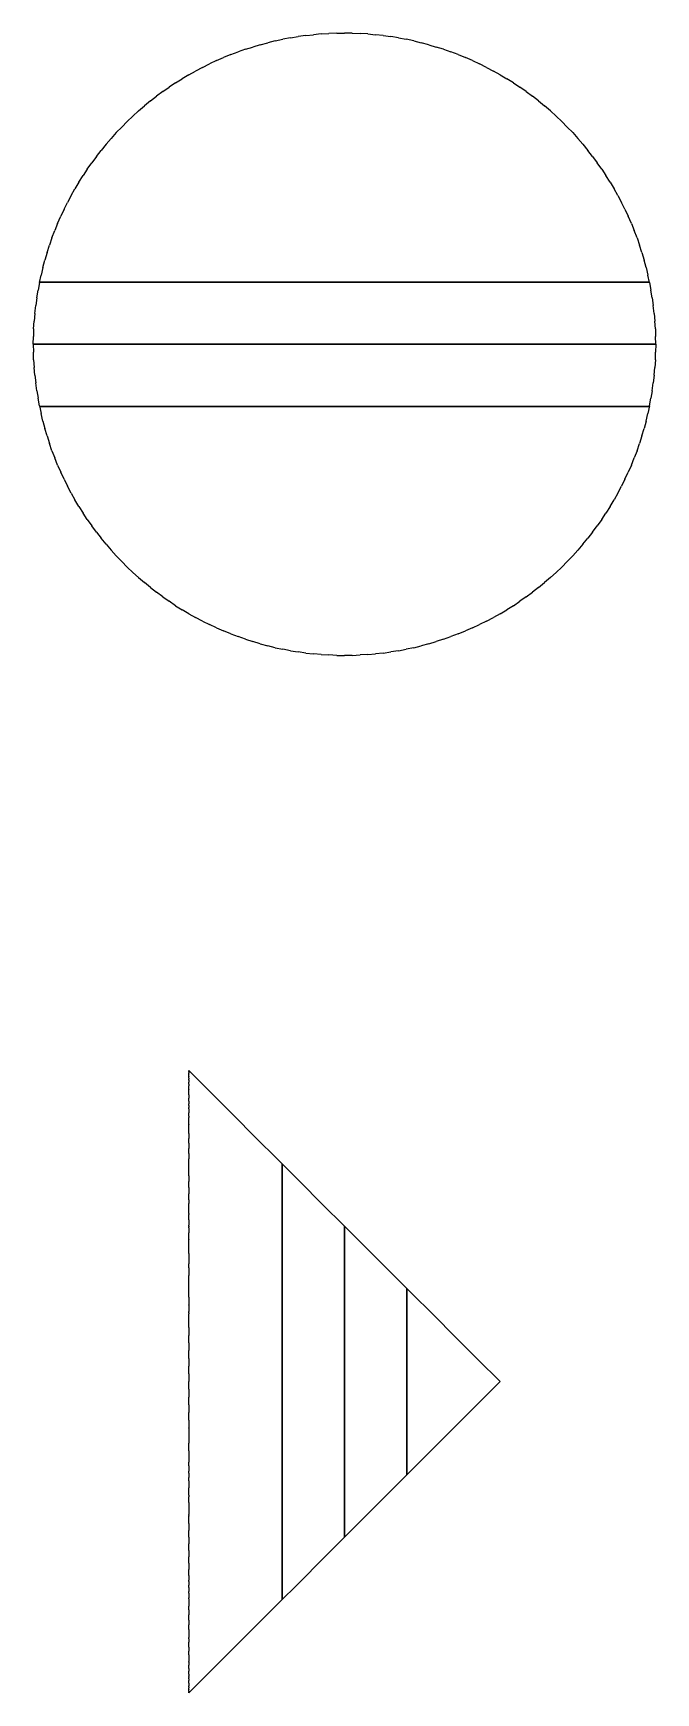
# Model space of a CAD drawing. Header units: metres. Extents: x 25 to 225, y -225 to -25.
# Drawn here: x 25 to 100, y -225 to -25 of the extents above; entities that cross this region are included whole.
import ezdxf

# ---------------------------------------------------------------- set-up
doc = ezdxf.new("R2010")
doc.units = ezdxf.units.M

msp = doc.modelspace()

# ---------------------------------------------------------------- linework, layer by layer
for p, q in [((54.16, -25.94), (53.25, -26.17)), ((54.16, -25.94), (55.07, -25.75)), ((55.99, -25.57), (55.07, -25.75)), ((55.99, -25.57), (56.91, -25.43)), ((57.84, -25.29), (56.91, -25.43)), ((57.84, -25.29), (58.77, -25.2)), ((59.7, -25.1), (58.77, -25.2)), ((59.7, -25.1), (60.63, -25.06)), ((61.57, -25.01), (60.63, -25.06)), ((61.57, -25.01), (62.5, -25.01)), ((63.43, -25.01), (62.5, -25.01)), ((63.43, -25.01), (64.37, -25.06)), ((65.3, -25.1), (64.37, -25.06)), ((65.3, -25.1), (66.23, -25.2)), ((67.16, -25.29), (66.23, -25.2)), ((67.16, -25.29), (68.09, -25.43)), ((69.01, -25.57), (68.09, -25.43)), ((69.01, -25.57), (69.93, -25.75)), ((70.84, -25.94), (69.93, -25.75)), ((70.84, -25.94), (71.75, -26.17)), ((47.08, -28.32), (47.94, -27.96)), ((48.8, -27.59), (47.94, -27.96)), ((48.8, -27.59), (49.68, -27.27)), ((50.56, -26.95), (49.68, -27.27)), ((50.56, -26.95), (51.45, -26.68)), ((52.34, -26.4), (51.45, -26.68)), ((52.34, -26.4), (53.25, -26.17)), ((72.66, -26.4), (71.75, -26.17)), ((72.66, -26.4), (73.55, -26.68)), ((74.44, -26.95), (73.55, -26.68)), ((74.44, -26.95), (75.32, -27.27)), ((76.2, -27.59), (75.32, -27.27)), ((76.2, -27.59), (77.06, -27.96)), ((77.92, -28.32), (77.06, -27.96)), ((43.75, -30.02), (44.57, -29.58)), ((45.39, -29.13), (44.57, -29.58)), ((45.39, -29.13), (46.23, -28.72)), ((47.08, -28.32), (46.23, -28.72)), ((77.92, -28.32), (78.77, -28.72)), ((79.61, -29.13), (78.77, -28.72)), ((79.61, -29.13), (80.43, -29.58)), ((81.25, -30.02), (80.43, -29.58)), ((40.61, -32.05), (41.38, -31.53)), ((42.15, -31), (41.38, -31.53)), ((42.15, -31), (42.95, -30.51)), ((43.75, -30.02), (42.95, -30.51)), ((81.25, -30.02), (82.05, -30.51)), ((82.85, -31), (82.05, -30.51)), ((82.85, -31), (83.62, -31.53)), ((84.39, -32.05), (83.62, -31.53)), ((37.69, -34.38), (38.4, -33.78)), ((39.12, -33.18), (38.4, -33.78)), ((39.12, -33.18), (39.86, -32.62)), ((40.61, -32.05), (39.86, -32.62)), ((84.39, -32.05), (85.14, -32.62)), ((85.88, -33.18), (85.14, -32.62)), ((85.88, -33.18), (86.6, -33.78)), ((87.31, -34.38), (86.6, -33.78)), ((36.32, -35.65), (35.66, -36.32)), ((36.32, -35.65), (37, -35.02)), ((37.69, -34.38), (37, -35.02)), ((87.31, -34.38), (88, -35.02)), ((88.68, -35.65), (88, -35.02)), ((88.68, -35.65), (89.34, -36.32)), ((33.77, -38.4), (34.39, -37.69)), ((35.01, -36.99), (34.39, -37.69)), ((35.01, -36.99), (35.66, -36.32)), ((89.99, -36.99), (89.34, -36.32)), ((89.99, -36.99), (90.61, -37.69)), ((91.23, -38.4), (90.61, -37.69)), ((32.61, -39.86), (32.06, -40.62)), ((32.61, -39.86), (33.19, -39.13)), ((33.77, -38.4), (33.19, -39.13)), ((91.23, -38.4), (91.81, -39.13)), ((92.39, -39.86), (91.81, -39.13)), ((92.39, -39.86), (92.94, -40.62)), ((31.52, -41.38), (31.01, -42.16)), ((31.52, -41.38), (32.06, -40.62)), ((93.48, -41.38), (92.94, -40.62)), ((93.48, -41.38), (93.99, -42.16)), ((29.57, -44.57), (30.03, -43.76)), ((30.5, -42.95), (30.03, -43.76)), ((30.5, -42.95), (31.01, -42.16)), ((94.5, -42.95), (93.99, -42.16)), ((94.5, -42.95), (94.97, -43.76)), ((95.43, -44.57), (94.97, -43.76)), ((28.71, -46.23), (29.14, -45.4)), ((29.57, -44.57), (29.14, -45.4)), ((95.43, -44.57), (95.86, -45.4)), ((96.29, -46.23), (95.86, -45.4)), ((27.94, -47.93), (27.6, -48.8)), ((27.94, -47.93), (28.33, -47.08)), ((28.71, -46.23), (28.33, -47.08)), ((96.29, -46.23), (96.67, -47.08)), ((97.06, -47.93), (96.67, -47.08)), ((97.06, -47.93), (97.4, -48.8)), ((27.26, -49.67), (26.96, -50.56)), ((27.26, -49.67), (27.6, -48.8)), ((97.74, -49.67), (97.4, -48.8)), ((97.74, -49.67), (98.04, -50.56)), ((26.67, -51.45), (26.41, -52.35)), ((26.67, -51.45), (26.96, -50.56)), ((98.33, -51.45), (98.04, -50.56)), ((98.33, -51.45), (98.59, -52.35)), ((26.16, -53.25), (25.95, -54.16)), ((26.16, -53.25), (26.41, -52.35)), ((98.84, -53.25), (98.59, -52.35)), ((98.84, -53.25), (99.05, -54.16)), ((25.42, -56.91), (25.58, -55.99)), ((25.74, -55.07), (25.58, -55.99)), ((25.74, -55.07), (25.95, -54.16)), ((25.78, -55), (25.76, -55)), ((25.76, -55), (26.5, -55)), ((25.8, -55), (25.78, -55)), ((25.81, -55), (25.8, -55)), ((25.8, -55), (25.8, -55)), ((25.85, -55), (25.81, -55)), ((25.81, -55), (25.81, -55)), ((25.96, -55), (25.85, -55)), ((26.01, -55), (25.96, -55)), ((26.22, -55), (26.01, -55)), ((26.28, -55), (26.22, -55)), ((26.5, -55), (26.28, -55)), ((26.58, -55), (26.5, -55)), ((26.5, -55), (28.51, -55)), ((26.77, -55), (26.58, -55)), ((26.88, -55), (26.77, -55)), ((28.09, -55), (26.88, -55)), ((29.68, -55), (28.09, -55)), ((28.51, -55), (28.89, -55)), ((28.89, -55), (31.26, -55)), ((29.94, -55), (29.68, -55)), ((37.65, -55), (29.94, -55)), ((31.26, -55), (31.86, -55)), ((31.86, -55), (33.05, -55)), ((33.05, -55), (33.73, -55)), ((33.73, -55), (34.02, -55)), ((34.02, -55), (35.68, -55)), ((35.68, -55), (36.82, -55)), ((36.82, -55), (38, -55)), ((39.55, -55), (37.65, -55)), ((38, -55), (39.62, -55)), ((44.86, -55), (39.55, -55)), ((39.62, -55), (41.9, -55)), ((41.9, -55), (42.43, -55)), ((42.43, -55), (43.68, -55)), ((43.68, -55), (45.02, -55)), ((45.23, -55), (44.86, -55)), ((45.02, -55), (45.18, -55)), ((45.18, -55), (45.34, -55)), ((48.58, -55), (45.23, -55)), ((45.34, -55), (46.31, -55)), ((46.31, -55), (46.93, -55)), ((46.93, -55), (47.54, -55)), ((47.54, -55), (48.31, -55)), ((48.31, -55), (48.6, -55)), ((67.49, -55), (48.58, -55)), ((48.6, -55), (48.77, -55)), ((48.77, -55), (49.75, -55)), ((49.75, -55), (50.23, -55)), ((50.23, -55), (51.18, -55)), ((51.18, -55), (51.28, -55)), ((51.28, -55), (51.42, -55)), ((51.42, -55), (52.6, -55)), ((52.6, -55), (53.21, -55)), ((53.21, -55), (53.64, -55)), ((53.64, -55), (53.85, -55)), ((53.85, -55), (54.42, -55)), ((54.42, -55), (54.86, -55)), ((54.86, -55), (55.15, -55)), ((55.15, -55), (55.2, -55)), ((55.2, -55), (55.8, -55)), ((55.8, -55), (55.88, -55)), ((55.88, -55), (56.33, -55)), ((56.33, -55), (56.59, -55)), ((56.59, -55), (56.94, -55)), ((56.94, -55), (57.11, -55)), ((57.11, -55), (57.3, -55)), ((57.3, -55), (57.56, -55)), ((57.56, -55), (58.01, -55)), ((58.01, -55), (58.17, -55)), ((58.17, -55), (58.3, -55)), ((58.3, -55), (58.79, -55)), ((58.79, -55), (58.86, -55)), ((58.86, -55), (59.12, -55)), ((59.12, -55), (59.4, -55)), ((59.4, -55), (59.42, -55)), ((59.42, -55), (59.64, -55)), ((59.64, -55), (59.98, -55)), ((59.98, -55), (59.99, -55)), ((59.99, -55), (60.26, -55)), ((60.26, -55), (60.28, -55)), ((60.28, -55), (60.79, -55)), ((60.79, -55), (61.25, -55)), ((61.25, -55), (61.29, -55)), ((61.29, -55), (61.51, -55)), ((61.51, -55), (61.56, -55)), ((61.56, -55), (61.61, -55)), ((61.61, -55), (61.83, -55)), ((61.83, -55), (61.88, -55)), ((61.88, -55), (62.31, -55)), ((62.31, -55), (62.74, -55)), ((62.74, -55), (62.79, -55)), ((62.79, -55), (63.01, -55)), ((63.01, -55), (63.06, -55)), ((63.06, -55), (63.11, -55)), ((63.11, -55), (63.33, -55)), ((63.33, -55), (63.38, -55)), ((63.38, -55), (63.82, -55)), ((63.82, -55), (64.3, -55)), ((64.3, -55), (64.33, -55)), ((64.33, -55), (64.58, -55)), ((64.58, -55), (64.61, -55)), ((64.61, -55), (64.63, -55)), ((64.63, -55), (64.89, -55)), ((64.89, -55), (64.9, -55)), ((64.9, -55), (65.38, -55)), ((65.38, -55), (65.44, -55)), ((65.44, -55), (65.44, -55)), ((65.44, -55), (65.72, -55)), ((65.72, -55), (65.74, -55)), ((65.74, -55), (66.26, -55)), ((66.26, -55), (66.34, -55)), ((66.34, -55), (66.44, -55)), ((66.44, -55), (66.94, -55)), ((66.94, -55), (67.12, -55)), ((67.12, -55), (67.34, -55)), ((67.34, -55), (67.54, -55)), ((77.36, -55), (67.49, -55)), ((67.54, -55), (67.8, -55)), ((67.8, -55), (68.13, -55)), ((68.13, -55), (68.48, -55)), ((68.48, -55), (68.96, -55)), ((68.96, -55), (69.16, -55)), ((69.16, -55), (69.78, -55)), ((69.78, -55), (69.81, -55)), ((69.81, -55), (70.14, -55)), ((70.14, -55), (70.61, -55)), ((70.61, -55), (70.74, -55)), ((70.74, -55), (71.44, -55)), ((71.44, -55), (71.86, -55)), ((71.86, -55), (72.27, -55)), ((72.27, -55), (72.53, -55)), ((72.53, -55), (73.5, -55)), ((73.5, -55), (73.59, -55)), ((73.59, -55), (74.92, -55)), ((74.92, -55), (76.01, -55)), ((76.01, -55), (76.27, -55)), ((76.27, -55), (76.39, -55)), ((76.39, -55), (76.71, -55)), ((76.71, -55), (78.23, -55)), ((79.17, -55), (77.36, -55)), ((78.23, -55), (79.67, -55)), ((81.08, -55), (79.17, -55)), ((79.67, -55), (80.29, -55)), ((80.29, -55), (81.24, -55)), ((83.27, -55), (81.08, -55)), ((81.24, -55), (82.55, -55)), ((82.55, -55), (83.19, -55)), ((83.19, -55), (85.39, -55)), ((85.49, -55), (83.27, -55)), ((85.39, -55), (86.81, -55)), ((96.67, -55), (85.49, -55)), ((86.81, -55), (87.6, -55)), ((87.6, -55), (88.2, -55)), ((88.2, -55), (89.64, -55)), ((89.64, -55), (90.96, -55)), ((90.96, -55), (92.24, -55)), ((92.24, -55), (93.72, -55)), ((93.72, -55), (95.9, -55)), ((95.9, -55), (96.49, -55)), ((96.49, -55), (97.63, -55)), ((97.33, -55), (96.67, -55)), ((98.67, -55), (97.33, -55)), ((97.63, -55), (99.24, -55)), ((98.73, -55), (98.67, -55)), ((98.95, -55), (98.73, -55)), ((99.24, -55), (98.95, -55)), ((99.26, -55.07), (99.05, -54.16)), ((99.24, -55), (99.24, -55)), ((99.26, -55.07), (99.42, -55.99)), ((99.58, -56.91), (99.42, -55.99)), ((25.19, -58.77), (25.3, -57.84)), ((25.42, -56.91), (25.3, -57.84)), ((99.58, -56.91), (99.7, -57.84)), ((99.81, -58.77), (99.7, -57.84)), ((25.05, -60.63), (25.12, -59.7)), ((25.19, -58.77), (25.12, -59.7)), ((99.81, -58.77), (99.88, -59.7)), ((99.95, -60.63), (99.88, -59.7)), ((25, -62.5), (25.02, -61.57)), ((25.05, -60.63), (25.02, -61.57)), ((99.95, -60.63), (99.98, -61.57)), ((100, -62.5), (99.98, -61.57)), ((25, -62.5), (25.02, -63.43)), ((27.7, -62.5), (25, -62.5)), ((25, -62.5), (25.19, -62.5)), ((25.05, -64.37), (25.02, -63.43)), ((25.19, -62.5), (25.28, -62.5)), ((25.28, -62.5), (25.37, -62.5)), ((25.37, -62.5), (25.98, -62.5)), ((25.98, -62.5), (26.3, -62.5)), ((26.3, -62.5), (27.83, -62.5)), ((30.4, -62.5), (27.7, -62.5)), ((27.83, -62.5), (31.67, -62.5)), ((33.07, -62.5), (30.4, -62.5)), ((31.67, -62.5), (35.47, -62.5)), ((33.32, -62.5), (33.07, -62.5)), ((35.75, -62.5), (33.32, -62.5)), ((35.47, -62.5), (38.88, -62.5)), ((38.42, -62.5), (35.75, -62.5)), ((38.72, -62.5), (38.42, -62.5)), ((41.1, -62.5), (38.72, -62.5)), ((38.88, -62.5), (41.15, -62.5)), ((43.77, -62.5), (41.1, -62.5)), ((41.15, -62.5), (61.57, -62.5)), ((44.16, -62.5), (43.77, -62.5)), ((46.45, -62.5), (44.16, -62.5)), ((49.12, -62.5), (46.45, -62.5)), ((49.66, -62.5), (49.12, -62.5)), ((51.8, -62.5), (49.66, -62.5)), ((54.47, -62.5), (51.8, -62.5)), ((55.37, -62.5), (54.47, -62.5)), ((57.15, -62.5), (55.37, -62.5)), ((59.82, -62.5), (57.15, -62.5)), ((62.5, -62.5), (59.82, -62.5)), ((61.57, -62.5), (63.41, -62.5)), ((65.18, -62.5), (62.5, -62.5)), ((63.41, -62.5), (64.37, -62.5)), ((64.37, -62.5), (64.55, -62.5)), ((64.55, -62.5), (68.1, -62.5)), ((67.86, -62.5), (65.18, -62.5)), ((70.54, -62.5), (67.86, -62.5)), ((68.1, -62.5), (68.64, -62.5)), ((68.64, -62.5), (73.22, -62.5)), ((73.21, -62.5), (70.54, -62.5)), ((75.89, -62.5), (73.21, -62.5)), ((73.22, -62.5), (77.57, -62.5)), ((78.57, -62.5), (75.89, -62.5)), ((77.57, -62.5), (85.06, -62.5)), ((81.25, -62.5), (78.57, -62.5)), ((83.93, -62.5), (81.25, -62.5)), ((86.61, -62.5), (83.93, -62.5)), ((85.06, -62.5), (95.19, -62.5)), ((89.29, -62.5), (86.61, -62.5)), ((91.96, -62.5), (89.29, -62.5)), ((94.64, -62.5), (91.96, -62.5)), ((97.32, -62.5), (94.64, -62.5)), ((95.19, -62.5), (98.46, -62.5)), ((100, -62.5), (97.32, -62.5)), ((98.46, -62.5), (98.68, -62.5)), ((98.68, -62.5), (99.58, -62.5)), ((99.58, -62.5), (99.72, -62.5)), ((99.72, -62.5), (99.81, -62.5)), ((99.81, -62.5), (99.86, -62.5)), ((99.86, -62.5), (99.95, -62.5)), ((99.95, -62.5), (99.98, -62.5)), ((99.95, -64.37), (99.98, -63.43)), ((100, -62.5), (99.98, -63.43)), ((99.98, -62.5), (100, -62.5)), ((25.05, -64.37), (25.12, -65.3)), ((25.19, -66.23), (25.12, -65.3)), ((99.81, -66.23), (99.88, -65.3)), ((99.95, -64.37), (99.88, -65.3)), ((25.19, -66.23), (25.3, -67.16)), ((25.42, -68.09), (25.3, -67.16)), ((99.58, -68.09), (99.7, -67.16)), ((99.81, -66.23), (99.7, -67.16)), ((25.42, -68.09), (25.58, -69.01)), ((25.74, -69.93), (25.58, -69.01)), ((25.74, -69.93), (25.95, -70.84)), ((99.26, -69.93), (99.05, -70.84)), ((99.26, -69.93), (99.42, -69.01)), ((99.58, -68.09), (99.42, -69.01)), ((25.77, -70), (25.76, -70)), ((25.76, -70), (25.76, -70)), ((25.76, -70), (26.5, -70)), ((31.39, -70), (25.77, -70)), ((26.16, -71.75), (25.95, -70.84)), ((26.16, -71.75), (26.41, -72.65)), ((26.5, -70), (28.51, -70)), ((28.51, -70), (28.89, -70)), ((28.89, -70), (31.26, -70)), ((31.26, -70), (33.05, -70)), ((32.9, -70), (31.39, -70)), ((37.07, -70), (32.9, -70)), ((33.05, -70), (33.73, -70)), ((33.73, -70), (34.02, -70)), ((34.02, -70), (35.68, -70)), ((35.68, -70), (36.82, -70)), ((36.82, -70), (37.38, -70)), ((51.38, -70), (37.07, -70)), ((37.38, -70), (38.46, -70)), ((38.46, -70), (39.22, -70)), ((39.22, -70), (39.62, -70)), ((39.62, -70), (40.7, -70)), ((40.7, -70), (41.9, -70)), ((41.9, -70), (42.43, -70)), ((42.43, -70), (44.47, -70)), ((44.47, -70), (45.34, -70)), ((45.34, -70), (46.93, -70)), ((46.93, -70), (48.31, -70)), ((48.31, -70), (48.7, -70)), ((48.7, -70), (49.09, -70)), ((49.09, -70), (50.23, -70)), ((50.23, -70), (50.61, -70)), ((50.61, -70), (51.42, -70)), ((54.02, -70), (51.38, -70)), ((51.42, -70), (51.65, -70)), ((51.65, -70), (51.72, -70)), ((51.72, -70), (52.35, -70)), ((52.35, -70), (52.6, -70)), ((52.6, -70), (53.03, -70)), ((53.03, -70), (53.49, -70)), ((53.49, -70), (54.21, -70)), ((55.59, -70), (54.02, -70)), ((54.21, -70), (54.42, -70)), ((54.42, -70), (54.52, -70)), ((54.52, -70), (54.86, -70)), ((54.86, -70), (55.15, -70)), ((55.15, -70), (55.2, -70)), ((55.2, -70), (55.8, -70)), ((60.09, -70), (55.59, -70)), ((55.8, -70), (55.88, -70)), ((55.88, -70), (55.99, -70)), ((55.99, -70), (56.45, -70)), ((56.45, -70), (56.76, -70)), ((56.76, -70), (57.11, -70)), ((57.11, -70), (57.3, -70)), ((57.3, -70), (57.56, -70)), ((57.56, -70), (58.01, -70)), ((58.01, -70), (58.17, -70)), ((58.17, -70), (58.3, -70)), ((58.3, -70), (58.79, -70)), ((58.79, -70), (58.86, -70)), ((58.86, -70), (59.12, -70)), ((59.12, -70), (59.4, -70)), ((59.4, -70), (59.42, -70)), ((59.42, -70), (59.64, -70)), ((59.64, -70), (59.98, -70)), ((59.98, -70), (60.49, -70)), ((60.95, -70), (60.09, -70)), ((60.49, -70), (60.52, -70)), ((60.52, -70), (60.75, -70)), ((60.75, -70), (60.79, -70)), ((60.79, -70), (60.82, -70)), ((60.82, -70), (61.06, -70)), ((66.04, -70), (60.95, -70)), ((61.06, -70), (61.1, -70)), ((61.1, -70), (61.56, -70)), ((61.56, -70), (61.61, -70)), ((61.61, -70), (61.83, -70)), ((61.83, -70), (61.88, -70)), ((61.88, -70), (62.31, -70)), ((62.31, -70), (62.37, -70)), ((62.37, -70), (62.58, -70)), ((62.58, -70), (62.63, -70)), ((62.63, -70), (63.06, -70)), ((63.06, -70), (63.5, -70)), ((63.5, -70), (63.55, -70)), ((63.55, -70), (63.78, -70)), ((63.78, -70), (63.82, -70)), ((63.82, -70), (63.86, -70)), ((63.86, -70), (64.09, -70)), ((64.09, -70), (64.13, -70)), ((64.13, -70), (64.61, -70)), ((64.61, -70), (65.15, -70)), ((65.15, -70), (65.16, -70)), ((65.16, -70), (65.38, -70)), ((65.38, -70), (65.44, -70)), ((65.44, -70), (65.72, -70)), ((65.72, -70), (65.74, -70)), ((65.74, -70), (66.26, -70)), ((72.79, -70), (66.04, -70)), ((66.26, -70), (66.34, -70)), ((66.34, -70), (66.59, -70)), ((66.59, -70), (66.71, -70)), ((66.71, -70), (67.15, -70)), ((67.15, -70), (67.34, -70)), ((67.34, -70), (67.54, -70)), ((67.54, -70), (67.8, -70)), ((67.8, -70), (68.13, -70)), ((68.13, -70), (68.48, -70)), ((68.48, -70), (68.61, -70)), ((68.61, -70), (69.07, -70)), ((69.07, -70), (69.24, -70)), ((69.24, -70), (69.81, -70)), ((69.81, -70), (70.14, -70)), ((70.14, -70), (70.49, -70)), ((70.49, -70), (70.56, -70)), ((70.56, -70), (71.11, -70)), ((71.11, -70), (71.44, -70)), ((71.44, -70), (71.86, -70)), ((71.86, -70), (72.27, -70)), ((72.27, -70), (72.53, -70)), ((72.53, -70), (73.5, -70)), ((76.09, -70), (72.79, -70)), ((73.5, -70), (73.52, -70)), ((73.52, -70), (73.59, -70)), ((73.59, -70), (74.25, -70)), ((74.25, -70), (74.6, -70)), ((74.6, -70), (75.34, -70)), ((75.34, -70), (76.27, -70)), ((92.48, -70), (76.09, -70)), ((76.27, -70), (76.71, -70)), ((76.71, -70), (77.5, -70)), ((77.5, -70), (77.94, -70)), ((77.94, -70), (78.57, -70)), ((78.57, -70), (79.67, -70)), ((79.67, -70), (79.99, -70)), ((79.99, -70), (80.29, -70)), ((80.29, -70), (82.55, -70)), ((82.55, -70), (82.79, -70)), ((82.79, -70), (83.03, -70)), ((83.03, -70), (84.19, -70)), ((84.19, -70), (85.39, -70)), ((85.39, -70), (85.94, -70)), ((85.94, -70), (86.81, -70)), ((86.81, -70), (87.6, -70)), ((87.6, -70), (88.2, -70)), ((88.2, -70), (89.38, -70)), ((89.38, -70), (90.96, -70)), ((90.96, -70), (91.1, -70)), ((91.1, -70), (91.51, -70)), ((91.51, -70), (93.16, -70)), ((93.57, -70), (92.48, -70)), ((93.16, -70), (93.72, -70)), ((97.78, -70), (93.57, -70)), ((93.72, -70), (95.9, -70)), ((95.9, -70), (96.49, -70)), ((96.49, -70), (97.63, -70)), ((97.63, -70), (99.24, -70)), ((97.92, -70), (97.78, -70)), ((98.06, -70), (97.92, -70)), ((98.08, -70), (98.06, -70)), ((98.56, -70), (98.08, -70)), ((98.78, -70), (98.56, -70)), ((98.84, -71.75), (98.59, -72.65)), ((98.93, -70), (98.78, -70)), ((98.84, -71.75), (99.05, -70.84)), ((99.01, -70), (98.93, -70)), ((99.24, -70), (99.01, -70)), ((99.24, -70), (99.24, -70)), ((26.67, -73.55), (26.41, -72.65)), ((26.67, -73.55), (26.96, -74.44)), ((98.33, -73.55), (98.04, -74.44)), ((98.33, -73.55), (98.59, -72.65)), ((27.26, -75.33), (26.96, -74.44)), ((27.26, -75.33), (27.6, -76.2)), ((97.74, -75.33), (97.4, -76.2)), ((97.74, -75.33), (98.04, -74.44)), ((27.94, -77.07), (27.6, -76.2)), ((27.94, -77.07), (28.33, -77.92)), ((28.71, -78.77), (28.33, -77.92)), ((96.29, -78.77), (96.67, -77.92)), ((97.06, -77.07), (96.67, -77.92)), ((97.06, -77.07), (97.4, -76.2)), ((28.71, -78.77), (29.14, -79.6)), ((29.57, -80.43), (29.14, -79.6)), ((95.43, -80.43), (95.86, -79.6)), ((96.29, -78.77), (95.86, -79.6)), ((29.57, -80.43), (30.03, -81.24)), ((30.5, -82.05), (30.03, -81.24)), ((94.5, -82.05), (94.97, -81.24)), ((95.43, -80.43), (94.97, -81.24)), ((30.5, -82.05), (31.01, -82.84)), ((31.52, -83.62), (31.01, -82.84)), ((31.52, -83.62), (32.06, -84.38)), ((93.48, -83.62), (92.94, -84.38)), ((93.48, -83.62), (93.99, -82.84)), ((94.5, -82.05), (93.99, -82.84)), ((32.61, -85.14), (32.06, -84.38)), ((32.61, -85.14), (33.19, -85.87)), ((33.77, -86.6), (33.19, -85.87)), ((91.23, -86.6), (91.81, -85.87)), ((92.39, -85.14), (91.81, -85.87)), ((92.39, -85.14), (92.94, -84.38)), ((33.77, -86.6), (34.39, -87.31)), ((35.01, -88.01), (34.39, -87.31)), ((89.99, -88.01), (90.61, -87.31)), ((91.23, -86.6), (90.61, -87.31)), ((35.01, -88.01), (35.66, -88.68)), ((36.32, -89.35), (35.66, -88.68)), ((36.32, -89.35), (37, -89.98)), ((37.69, -90.62), (37, -89.98)), ((87.31, -90.62), (88, -89.98)), ((88.68, -89.35), (88, -89.98)), ((88.68, -89.35), (89.34, -88.68)), ((89.99, -88.01), (89.34, -88.68)), ((37.69, -90.62), (38.4, -91.22)), ((39.12, -91.82), (38.4, -91.22)), ((39.12, -91.82), (39.86, -92.38)), ((85.88, -91.82), (85.14, -92.38)), ((85.88, -91.82), (86.6, -91.22)), ((87.31, -90.62), (86.6, -91.22)), ((40.61, -92.95), (39.86, -92.38)), ((40.61, -92.95), (41.38, -93.47)), ((42.15, -94), (41.38, -93.47)), ((82.85, -94), (83.62, -93.47)), ((84.39, -92.95), (83.62, -93.47)), ((84.39, -92.95), (85.14, -92.38)), ((42.15, -94), (42.95, -94.49)), ((43.75, -94.98), (42.95, -94.49)), ((43.75, -94.98), (44.57, -95.42)), ((45.39, -95.87), (44.57, -95.42)), ((45.39, -95.87), (46.23, -96.28)), ((79.61, -95.87), (78.77, -96.28)), ((79.61, -95.87), (80.43, -95.42)), ((81.25, -94.98), (80.43, -95.42)), ((81.25, -94.98), (82.05, -94.49)), ((82.85, -94), (82.05, -94.49)), ((47.08, -96.68), (46.23, -96.28)), ((47.08, -96.68), (47.94, -97.04)), ((48.8, -97.41), (47.94, -97.04)), ((48.8, -97.41), (49.68, -97.73)), ((50.56, -98.05), (49.68, -97.73)), ((74.44, -98.05), (75.32, -97.73)), ((76.2, -97.41), (75.32, -97.73)), ((76.2, -97.41), (77.06, -97.04)), ((77.92, -96.68), (77.06, -97.04)), ((77.92, -96.68), (78.77, -96.28)), ((50.56, -98.05), (51.45, -98.32)), ((52.34, -98.6), (51.45, -98.32)), ((52.34, -98.6), (53.25, -98.83)), ((54.16, -99.06), (53.25, -98.83)), ((54.16, -99.06), (55.07, -99.25)), ((55.99, -99.43), (55.07, -99.25)), ((55.99, -99.43), (56.91, -99.57)), ((57.84, -99.71), (56.91, -99.57)), ((57.84, -99.71), (58.77, -99.8)), ((59.7, -99.9), (58.77, -99.8)), ((59.7, -99.9), (60.63, -99.94)), ((61.57, -99.99), (60.63, -99.94)), ((61.57, -99.99), (62.5, -99.99)), ((63.43, -99.99), (62.5, -99.99)), ((63.43, -99.99), (64.37, -99.94)), ((65.3, -99.9), (64.37, -99.94)), ((65.3, -99.9), (66.23, -99.8)), ((67.16, -99.71), (66.23, -99.8)), ((67.16, -99.71), (68.09, -99.57)), ((69.01, -99.43), (68.09, -99.57)), ((69.01, -99.43), (69.93, -99.25)), ((70.84, -99.06), (69.93, -99.25)), ((70.84, -99.06), (71.75, -98.83)), ((72.66, -98.6), (71.75, -98.83)), ((72.66, -98.6), (73.55, -98.32)), ((74.44, -98.05), (73.55, -98.32)), ((43.75, -150), (46.43, -152.7)), ((43.75, -150), (43.75, -150.02)), ((43.75, -150.05), (43.75, -150.02)), ((43.75, -150.05), (43.75, -150.09)), ((43.75, -150.09), (43.75, -150.12)), ((43.75, -150.19), (43.75, -150.12)), ((43.75, -150.19), (43.75, -150.21)), ((43.75, -150.21), (43.75, -150.3)), ((43.75, -150.37), (43.75, -150.3)), ((43.75, -150.42), (43.75, -150.37)), ((43.75, -150.42), (43.75, -150.46)), ((43.75, -150.58), (43.75, -150.46)), ((43.75, -150.74), (43.75, -150.58)), ((43.75, -150.74), (43.75, -150.79)), ((43.75, -150.95), (43.75, -150.79)), ((43.75, -150.95), (43.75, -151.04)), ((43.75, -151.16), (43.75, -151.04)), ((43.75, -151.16), (43.75, -151.41)), ((43.75, -151.67), (43.75, -151.41)), ((43.75, -151.67), (43.75, -151.68)), ((43.75, -151.71), (43.75, -151.68)), ((43.75, -151.71), (43.75, -151.84)), ((43.75, -151.96), (43.75, -151.84)), ((43.75, -152.05), (43.75, -151.96)), ((43.75, -152.05), (43.75, -152.07)), ((43.75, -152.26), (43.75, -152.07)), ((43.75, -152.26), (43.75, -152.31)), ((43.75, -152.6), (43.75, -152.31)), ((43.75, -152.94), (43.75, -152.6)), ((43.75, -152.94), (43.75, -153.12)), ((43.75, -153.12), (43.75, -153.33)), ((43.75, -153.71), (43.75, -153.33)), ((43.75, -153.71), (43.75, -154.01)), ((49.11, -155.4), (46.43, -152.7)), ((43.75, -154.14), (43.75, -154.01)), ((43.75, -154.22), (43.75, -154.14)), ((43.75, -154.22), (43.75, -154.48)), ((43.75, -154.57), (43.75, -154.48)), ((43.75, -154.57), (43.75, -154.6)), ((43.75, -154.61), (43.75, -154.6)), ((43.75, -154.61), (43.75, -155.03)), ((43.75, -155.03), (43.75, -155.1)), ((43.75, -155.38), (43.75, -155.1)), ((43.75, -155.5), (43.75, -155.38)), ((43.75, -155.5), (43.75, -155.66)), ((43.75, -156.01), (43.75, -155.66)), ((49.11, -155.4), (51.79, -158.07)), ((43.75, -156.52), (43.75, -156.01)), ((43.75, -156.52), (43.75, -156.55)), ((43.75, -157.06), (43.75, -156.55)), ((43.75, -157.14), (43.75, -157.06)), ((43.75, -157.61), (43.75, -157.14)), ((43.75, -157.61), (43.75, -158.19)), ((43.75, -158.77), (43.75, -158.19)), ((43.75, -158.77), (43.75, -159.39)), ((43.75, -160.01), (43.75, -159.39)), ((54.46, -160.75), (51.79, -158.07)), ((43.75, -160.01), (43.75, -160.04)), ((43.75, -160.04), (43.75, -160.66)), ((43.75, -161.32), (43.75, -160.66)), ((43.75, -161.32), (43.75, -161.35)), ((43.75, -161.45), (43.75, -161.35)), ((43.75, -162), (43.75, -161.45)), ((54.46, -160.75), (57.14, -163.42)), ((55, -161.39), (55, -161.28)), ((55, -161.28), (55, -161.3)), ((55, -161.3), (55, -161.41)), ((55, -161.42), (55, -161.39)), ((55, -161.41), (55, -161.44)), ((55, -161.52), (55, -161.42)), ((55, -161.44), (55, -161.54)), ((55, -161.54), (55, -161.52)), ((55, -161.54), (55, -161.59)), ((55, -161.75), (55, -161.54)), ((55, -161.59), (55, -161.8)), ((55, -161.81), (55, -161.75)), ((55, -161.8), (55, -161.85)), ((55, -162.02), (55, -161.81)), ((55, -161.85), (55, -162.06)), ((43.75, -162.69), (43.75, -162)), ((43.75, -162.69), (43.75, -162.72)), ((43.75, -162.72), (43.75, -163.4)), ((43.75, -164.12), (43.75, -163.4)), ((55, -162.06), (55, -162.02)), ((55, -162.06), (55, -162.38)), ((55, -162.12), (55, -162.06)), ((55, -162.44), (55, -162.12)), ((55, -162.38), (55, -162.46)), ((55, -162.52), (55, -162.44)), ((55, -162.46), (55, -162.77)), ((55, -162.83), (55, -162.52)), ((55, -162.77), (55, -162.83)), ((55, -162.83), (55, -162.92)), ((55, -162.92), (55, -162.83)), ((55, -162.92), (55, -163.33)), ((55, -163.33), (55, -162.92)), ((55, -163.33), (55, -163.43)), ((55, -163.43), (55, -163.33)), ((55, -163.43), (55, -163.85)), ((55, -163.85), (55, -163.43)), ((55, -163.85), (55, -163.95)), ((55, -164.36), (55, -163.85)), ((55, -163.95), (55, -164.46)), ((59.82, -166.1), (57.14, -163.42)), ((43.75, -164.12), (43.75, -164.15)), ((43.75, -164.15), (43.75, -164.86)), ((43.75, -165.61), (43.75, -164.86)), ((43.75, -165.61), (43.75, -166.04)), ((55, -164.49), (55, -164.36)), ((55, -164.46), (55, -164.59)), ((55, -165), (55, -164.49)), ((55, -164.59), (55, -165.1)), ((55, -165.1), (55, -165)), ((55, -165.1), (55, -165.7)), ((55, -165.7), (55, -165.1)), ((55, -165.7), (55, -165.85)), ((55, -165.85), (55, -165.7)), ((55, -165.85), (55, -166.45)), ((55, -166.45), (55, -165.85)), ((43.75, -166.38), (43.75, -166.04)), ((43.75, -167.15), (43.75, -166.38)), ((43.75, -167.15), (43.75, -167.18)), ((43.75, -167.26), (43.75, -167.18)), ((43.75, -167.26), (43.75, -167.38)), ((43.75, -167.95), (43.75, -167.38)), ((43.75, -168), (43.75, -167.95)), ((55, -166.45), (55, -166.58)), ((55, -166.58), (55, -166.45)), ((55, -166.58), (55, -166.71)), ((55, -167.26), (55, -166.58)), ((55, -166.71), (55, -167.4)), ((55, -167.43), (55, -167.26)), ((55, -167.4), (55, -167.57)), ((55, -168.12), (55, -167.43)), ((55, -167.57), (55, -168.26)), ((59.82, -166.1), (62.5, -168.77)), ((43.75, -168), (43.75, -168.65)), ((43.75, -168.75), (43.75, -168.65)), ((43.75, -168.75), (43.75, -168.84)), ((43.75, -168.96), (43.75, -168.84)), ((43.75, -168.96), (43.75, -169.57)), ((43.75, -169.84), (43.75, -169.57)), ((43.75, -170.39), (43.75, -169.84)), ((55, -168.26), (55, -168.12)), ((55, -168.26), (55, -168.41)), ((55, -168.41), (55, -168.26)), ((55, -168.41), (55, -169.17)), ((55, -169.17), (55, -168.41)), ((55, -169.17), (55, -169.37)), ((55, -169.37), (55, -169.17)), ((55, -169.37), (55, -170.13)), ((55, -170.13), (55, -169.37)), ((65.18, -171.45), (62.5, -168.77)), ((62.5, -168.88), (62.5, -168.77)), ((62.5, -168.77), (62.5, -168.85)), ((62.5, -168.85), (62.5, -168.96)), ((62.5, -168.96), (62.5, -168.88)), ((62.5, -169.17), (62.5, -168.96)), ((62.5, -168.96), (62.5, -169.12)), ((62.5, -169.12), (62.5, -169.33)), ((62.5, -169.33), (62.5, -169.17)), ((62.5, -169.57), (62.5, -169.33)), ((62.5, -169.33), (62.5, -169.64)), ((62.5, -169.88), (62.5, -169.57)), ((62.5, -169.64), (62.5, -169.88)), ((62.5, -170.3), (62.5, -169.88)), ((62.5, -169.88), (62.5, -170.19)), ((43.75, -170.39), (43.75, -170.41)), ((43.75, -171.03), (43.75, -170.41)), ((43.75, -171.23), (43.75, -171.03)), ((43.75, -172.08), (43.75, -171.23)), ((55, -170.13), (55, -170.97)), ((55, -170.3), (55, -170.13)), ((55, -171.13), (55, -170.3)), ((55, -170.97), (55, -171.17)), ((55, -171.34), (55, -171.13)), ((55, -171.17), (55, -172.01)), ((55, -172.18), (55, -171.34)), ((62.5, -170.19), (62.5, -170.61)), ((62.5, -170.61), (62.5, -170.3)), ((62.5, -171.12), (62.5, -170.61)), ((62.5, -170.61), (62.5, -170.99)), ((62.5, -170.99), (62.5, -171.5)), ((62.5, -171.5), (62.5, -171.12)), ((62.5, -171.95), (62.5, -171.5)), ((62.5, -171.5), (62.5, -172.1)), ((62.5, -172.55), (62.5, -171.95)), ((65.18, -171.45), (67.86, -174.12)), ((43.75, -172.08), (43.75, -172.1)), ((43.75, -172.1), (43.75, -172.94)), ((43.75, -172.94), (43.75, -173.29)), ((43.75, -173.48), (43.75, -173.29)), ((43.75, -173.8), (43.75, -173.48)), ((43.75, -173.8), (43.75, -174.68)), ((55, -172.01), (55, -172.18)), ((55, -172.18), (55, -172.36)), ((55, -173.07), (55, -172.18)), ((55, -172.36), (55, -173.25)), ((55, -173.3), (55, -173.07)), ((55, -173.25), (55, -173.48)), ((55, -174.2), (55, -173.3)), ((55, -173.48), (55, -174.37)), ((62.5, -172.1), (62.5, -172.55)), ((62.5, -173.24), (62.5, -172.55)), ((62.5, -172.55), (62.5, -173.07)), ((62.5, -173.07), (62.5, -173.76)), ((62.5, -173.76), (62.5, -173.24)), ((62.5, -174.33), (62.5, -173.76)), ((62.5, -173.76), (62.5, -174.33)), ((43.75, -174.68), (43.75, -174.71)), ((43.75, -175.56), (43.75, -174.71)), ((43.75, -175.56), (43.75, -175.57)), ((43.75, -176.39), (43.75, -175.57)), ((55, -174.37), (55, -174.2)), ((55, -174.37), (55, -174.57)), ((55, -175.33), (55, -174.37)), ((55, -174.57), (55, -175.52)), ((55, -175.56), (55, -175.33)), ((55, -175.52), (55, -175.75)), ((55, -176.51), (55, -175.56)), ((55, -175.75), (55, -176.7)), ((62.5, -175.09), (62.5, -174.33)), ((62.5, -174.33), (62.5, -175.09)), ((62.5, -175.72), (62.5, -175.09)), ((62.5, -175.09), (62.5, -175.93)), ((62.5, -176.55), (62.5, -175.72)), ((62.5, -175.93), (62.5, -176.55)), ((70.54, -176.8), (67.86, -174.12)), ((43.75, -176.45), (43.75, -176.39)), ((43.75, -177.34), (43.75, -176.45)), ((43.75, -177.34), (43.75, -177.36)), ((43.75, -177.36), (43.75, -178.25)), ((55, -176.7), (55, -176.51)), ((55, -176.7), (55, -176.9)), ((55, -176.9), (55, -176.7)), ((55, -176.9), (55, -177.9)), ((55, -177.9), (55, -176.9)), ((55, -177.9), (55, -178.15)), ((55, -178.15), (55, -177.9)), ((62.5, -177.45), (62.5, -176.55)), ((62.5, -176.55), (62.5, -177.23)), ((62.5, -177.23), (62.5, -178.12)), ((62.5, -178.12), (62.5, -177.45)), ((70, -176.28), (70, -176.26)), ((70, -176.26), (70, -176.28)), ((70, -176.32), (70, -176.28)), ((70, -176.28), (70, -176.32)), ((70, -176.33), (70, -176.32)), ((70, -176.32), (70, -176.33)), ((70, -176.38), (70, -176.33)), ((70, -176.33), (70, -176.38)), ((70, -176.46), (70, -176.38)), ((70, -176.38), (70, -176.46)), ((70, -176.48), (70, -176.46)), ((70, -176.46), (70, -176.48)), ((70, -176.57), (70, -176.48)), ((70, -176.48), (70, -176.57)), ((70, -176.6), (70, -176.57)), ((70, -176.57), (70, -176.6)), ((70, -176.72), (70, -176.6)), ((70, -176.6), (70, -176.65)), ((70, -176.65), (70, -176.77)), ((70, -176.76), (70, -176.72)), ((70, -176.88), (70, -176.76)), ((70, -176.77), (70, -176.8)), ((70, -176.8), (70, -176.93)), ((70, -176.93), (70, -176.88)), ((70, -176.99), (70, -176.93)), ((70, -176.93), (70, -177.09)), ((70, -177.16), (70, -176.99)), ((70, -177.09), (70, -177.14)), ((70, -177.14), (70, -177.3)), ((70, -177.2), (70, -177.16)), ((70, -177.36), (70, -177.2)), ((70, -177.3), (70, -177.36)), ((70, -177.44), (70, -177.36)), ((70, -177.36), (70, -177.57)), ((70, -177.65), (70, -177.44)), ((70, -177.57), (70, -177.62)), ((70, -177.62), (70, -177.82)), ((70, -177.7), (70, -177.65)), ((70, -177.9), (70, -177.7)), ((70, -177.82), (70, -177.9)), ((70, -178.14), (70, -177.9)), ((70, -177.9), (70, -177.99)), ((70.54, -176.8), (73.21, -179.47)), ((43.75, -178.27), (43.75, -178.25)), ((43.75, -178.27), (43.75, -179.07)), ((43.75, -179.16), (43.75, -179.07)), ((43.75, -179.16), (43.75, -179.17)), ((43.75, -179.2), (43.75, -179.17)), ((43.75, -179.2), (43.75, -179.32)), ((43.75, -180.07), (43.75, -179.32)), ((55, -178.15), (55, -179.14)), ((55, -179.14), (55, -178.15)), ((55, -179.14), (55, -179.35)), ((55, -180.17), (55, -179.14)), ((55, -179.35), (55, -180.37)), ((62.5, -179.08), (62.5, -178.12)), ((62.5, -178.12), (62.5, -178.84)), ((62.5, -178.84), (62.5, -179.79)), ((62.5, -179.79), (62.5, -179.08)), ((62.5, -180.53), (62.5, -179.79)), ((62.5, -179.79), (62.5, -180.53)), ((70, -177.99), (70, -178.23)), ((70, -178.2), (70, -178.14)), ((70, -178.44), (70, -178.2)), ((70, -178.23), (70, -178.29)), ((70, -178.29), (70, -178.53)), ((70, -178.53), (70, -178.44)), ((70, -178.53), (70, -178.81)), ((70, -178.64), (70, -178.53)), ((70, -178.91), (70, -178.64)), ((70, -178.81), (70, -178.88)), ((70, -178.88), (70, -179.15)), ((70, -178.98), (70, -178.91)), ((70, -179.25), (70, -178.98)), ((70, -179.15), (70, -179.25)), ((70, -179.25), (70, -179.37)), ((70, -179.56), (70, -179.25)), ((70, -179.37), (70, -179.67)), ((70, -179.64), (70, -179.56)), ((70, -179.94), (70, -179.64)), ((70, -179.67), (70, -179.75)), ((70, -179.75), (70, -180.06)), ((70, -180.06), (70, -179.94)), ((75.89, -182.15), (73.21, -179.47)), ((43.75, -180.99), (43.75, -180.07)), ((43.75, -180.99), (43.75, -181.91)), ((43.75, -181.91), (43.75, -181.95)), ((43.75, -182.84), (43.75, -181.95)), ((55, -180.42), (55, -180.17)), ((55, -180.37), (55, -180.63)), ((55, -181.45), (55, -180.42)), ((55, -180.63), (55, -181.66)), ((55, -181.66), (55, -181.45)), ((55, -181.66), (55, -181.87)), ((55, -182.71), (55, -181.66)), ((55, -181.87), (55, -182.92)), ((62.5, -181.53), (62.5, -180.53)), ((62.5, -180.53), (62.5, -181.53)), ((62.5, -182.56), (62.5, -181.53)), ((62.5, -181.53), (62.5, -182.3)), ((70, -180.06), (70, -180.39)), ((70, -180.18), (70, -180.06)), ((70, -180.52), (70, -180.18)), ((70, -180.39), (70, -180.47)), ((70, -180.47), (70, -180.81)), ((70, -180.6), (70, -180.52)), ((70, -180.93), (70, -180.6)), ((70, -180.81), (70, -180.93)), ((70, -180.93), (70, -181.29)), ((70, -181.29), (70, -180.93)), ((70, -181.29), (70, -181.38)), ((70, -181.38), (70, -181.29)), ((70, -181.38), (70, -181.74)), ((70, -181.74), (70, -181.38)), ((70, -181.74), (70, -181.87)), ((70, -181.87), (70, -181.74)), ((70, -181.87), (70, -182.02)), ((70, -182.02), (70, -181.87)), ((43.75, -182.84), (43.75, -183.77)), ((43.75, -182.84), (43.75, -182.84)), ((43.75, -183.78), (43.75, -183.77)), ((43.75, -184.7), (43.75, -183.78)), ((55, -182.97), (55, -182.71)), ((55, -182.92), (55, -183.18)), ((55, -184.03), (55, -182.97)), ((55, -183.18), (55, -184.24)), ((62.5, -182.3), (62.5, -183.33)), ((62.5, -183.33), (62.5, -182.56)), ((62.5, -184.38), (62.5, -183.33)), ((62.5, -183.33), (62.5, -184.38)), ((70, -182.02), (70, -182.4)), ((70, -182.4), (70, -182.02)), ((70, -182.4), (70, -182.49)), ((70, -182.49), (70, -182.4)), ((70, -182.49), (70, -182.87)), ((70, -182.87), (70, -182.49)), ((70, -182.87), (70, -183.27)), ((70, -183.27), (70, -182.87)), ((70, -183.27), (70, -183.37)), ((70, -183.37), (70, -183.27)), ((70, -183.37), (70, -183.77)), ((70, -183.77), (70, -183.37)), ((70, -183.77), (70, -183.92)), ((70, -183.92), (70, -183.77)), ((70, -183.92), (70, -184.33)), ((70, -184.07), (70, -183.92)), ((75.89, -182.15), (78.57, -184.82)), ((43.75, -184.7), (43.75, -185.63)), ((43.75, -184.7), (43.75, -184.7)), ((43.75, -185.64), (43.75, -185.63)), ((43.75, -186.57), (43.75, -185.64)), ((55, -184.24), (55, -184.03)), ((55, -184.24), (55, -184.45)), ((55, -184.45), (55, -184.24)), ((55, -184.45), (55, -185.51)), ((55, -185.51), (55, -184.45)), ((55, -185.51), (55, -185.78)), ((55, -185.78), (55, -185.51)), ((55, -185.78), (55, -186.85)), ((55, -186.85), (55, -185.78)), ((62.5, -185.17), (62.5, -184.38)), ((62.5, -184.38), (62.5, -185.17)), ((62.5, -185.97), (62.5, -185.17)), ((62.5, -185.17), (62.5, -185.97)), ((62.5, -187.03), (62.5, -185.97)), ((62.5, -185.97), (62.5, -187.03)), ((70, -184.48), (70, -184.07)), ((70, -184.33), (70, -184.43)), ((70, -184.43), (70, -184.84)), ((70, -184.59), (70, -184.48)), ((70, -185), (70, -184.59)), ((70, -184.84), (70, -185)), ((70, -185), (70, -185.15)), ((70, -185.15), (70, -185)), ((70, -185.15), (70, -185.58)), ((70, -185.58), (70, -185.15)), ((70, -185.58), (70, -185.68)), ((70, -185.68), (70, -185.58)), ((70, -185.68), (70, -186.1)), ((70, -186.1), (70, -185.68)), ((81.25, -187.5), (78.57, -184.82)), ((43.75, -186.57), (43.75, -186.57)), ((43.75, -186.57), (43.75, -187.5)), ((43.75, -187.97), (43.75, -187.5)), ((43.75, -188.42), (43.75, -187.97)), ((55, -186.85), (55, -187.06)), ((55, -187.91), (55, -186.85)), ((55, -187.06), (55, -188.13)), ((55, -188.18), (55, -187.91)), ((62.5, -188.1), (62.5, -187.03)), ((62.5, -187.03), (62.5, -187.83)), ((62.5, -187.83), (62.5, -188.9)), ((70, -186.1), (70, -186.26)), ((70, -186.53), (70, -186.1)), ((70, -186.26), (70, -186.69)), ((70, -186.63), (70, -186.53)), ((70, -187.06), (70, -186.63)), ((70, -186.69), (70, -186.79)), ((70, -186.79), (70, -187.22)), ((70, -187.22), (70, -187.06)), ((70, -187.22), (70, -187.65)), ((70, -187.38), (70, -187.22)), ((70, -187.81), (70, -187.38)), ((70, -187.65), (70, -187.75)), ((70, -187.75), (70, -188.18)), ((70, -187.91), (70, -187.81)), ((70, -188.34), (70, -187.91)), ((81.25, -187.5), (78.57, -190.18)), ((43.75, -188.42), (43.75, -188.43)), ((43.75, -188.43), (43.75, -188.78)), ((43.75, -188.43), (43.75, -188.43)), ((43.75, -188.78), (43.75, -189.37)), ((43.75, -190.3), (43.75, -189.37)), ((55, -188.13), (55, -188.39)), ((55, -189.25), (55, -188.18)), ((55, -188.39), (55, -189.46)), ((55, -189.46), (55, -189.25)), ((55, -189.46), (55, -190.52)), ((55, -189.67), (55, -189.46)), ((55, -190.73), (55, -189.67)), ((62.5, -188.9), (62.5, -188.1)), ((62.5, -189.7), (62.5, -188.9)), ((62.5, -188.9), (62.5, -189.96)), ((62.5, -190.76), (62.5, -189.7)), ((62.5, -189.96), (62.5, -190.76)), ((70, -188.18), (70, -188.34)), ((70, -188.34), (70, -188.5)), ((70, -188.76), (70, -188.34)), ((70, -188.5), (70, -188.92)), ((70, -188.87), (70, -188.76)), ((70, -189.29), (70, -188.87)), ((70, -188.92), (70, -189.03)), ((70, -189.03), (70, -189.45)), ((70, -189.45), (70, -189.29)), ((70, -189.45), (70, -189.87)), ((70, -189.61), (70, -189.45)), ((70, -190.03), (70, -189.61)), ((70, -189.87), (70, -189.97)), ((70, -189.97), (70, -190.39)), ((43.75, -190.3), (43.75, -190.41)), ((43.75, -190.41), (43.75, -191.23)), ((43.75, -191.86), (43.75, -191.23)), ((43.75, -192.16), (43.75, -191.86)), ((55, -190.52), (55, -190.79)), ((55, -191), (55, -190.73)), ((55, -190.79), (55, -191.85)), ((55, -192.06), (55, -191)), ((55, -191.85), (55, -192.06)), ((62.5, -191.8), (62.5, -190.76)), ((62.5, -190.76), (62.5, -191.54)), ((62.5, -191.54), (62.5, -192.58)), ((62.5, -192.58), (62.5, -191.8)), ((70, -190.13), (70, -190.03)), ((70, -190.55), (70, -190.13)), ((70, -190.39), (70, -190.55)), ((70, -190.55), (70, -190.7)), ((70, -190.7), (70, -190.55)), ((70, -190.7), (70, -191.1)), ((70, -191.1), (70, -190.7)), ((70, -191.1), (70, -191.21)), ((70, -191.21), (70, -191.1)), ((70, -191.21), (70, -191.61)), ((70, -191.61), (70, -191.21)), ((70, -191.61), (70, -192)), ((70, -192), (70, -191.61)), ((75.89, -192.86), (78.57, -190.18)), ((43.75, -192.16), (43.75, -193.07)), ((43.75, -192.16), (43.75, -192.16)), ((43.75, -193.09), (43.75, -193.07)), ((43.75, -193.09), (43.75, -193.98)), ((43.75, -194), (43.75, -193.98)), ((55, -192.06), (55, -192.27)), ((55, -193.1), (55, -192.06)), ((55, -192.27), (55, -193.31)), ((55, -193.36), (55, -193.1)), ((55, -193.31), (55, -193.57)), ((55, -194.4), (55, -193.36)), ((55, -193.57), (55, -194.61)), ((62.5, -193.34), (62.5, -192.58)), ((62.5, -192.58), (62.5, -193.59)), ((62.5, -194.35), (62.5, -193.34)), ((62.5, -193.59), (62.5, -194.35)), ((70, -192), (70, -192.1)), ((70, -192.1), (70, -192)), ((70, -192.1), (70, -192.49)), ((70, -192.49), (70, -192.1)), ((70, -192.49), (70, -192.63)), ((70, -192.63), (70, -192.49)), ((70, -192.63), (70, -192.77)), ((70, -192.77), (70, -192.63)), ((70, -192.77), (70, -193.14)), ((70, -193.14), (70, -192.77)), ((70, -193.14), (70, -193.23)), ((70, -193.23), (70, -193.14)), ((70, -193.23), (70, -193.6)), ((70, -193.6), (70, -193.23)), ((70, -193.6), (70, -193.73)), ((70, -193.95), (70, -193.6)), ((70, -193.73), (70, -194.08)), ((70, -194.04), (70, -193.95)), ((75.89, -192.86), (73.21, -195.54)), ((43.75, -194.01), (43.75, -194)), ((43.75, -194.01), (43.75, -194.93)), ((43.75, -195.83), (43.75, -194.93)), ((43.75, -195.84), (43.75, -195.83)), ((43.75, -195.84), (43.75, -196.73)), ((55, -194.61), (55, -194.4)), ((55, -194.61), (55, -194.81)), ((55, -195.62), (55, -194.61)), ((55, -194.81), (55, -195.82)), ((55, -195.88), (55, -195.62)), ((55, -195.82), (55, -196.08)), ((55, -196.89), (55, -195.88)), ((62.5, -195.08), (62.5, -194.35)), ((62.5, -194.35), (62.5, -195.08)), ((62.5, -196.05), (62.5, -195.08)), ((62.5, -195.08), (62.5, -196.05)), ((70, -194.38), (70, -194.04)), ((70, -194.08), (70, -194.17)), ((70, -194.17), (70, -194.51)), ((70, -194.51), (70, -194.38)), ((70, -194.51), (70, -194.83)), ((70, -194.63), (70, -194.51)), ((70, -194.95), (70, -194.63)), ((70, -194.83), (70, -194.91)), ((70, -194.91), (70, -195.24)), ((70, -195.03), (70, -194.95)), ((70, -195.36), (70, -195.03)), ((70, -195.24), (70, -195.36)), ((70, -195.36), (70, -195.65)), ((70, -195.46), (70, -195.36)), ((70, -195.75), (70, -195.46)), ((70, -195.65), (70, -195.72)), ((70, -195.72), (70, -196.01)), ((70, -195.83), (70, -195.75)), ((70, -196.12), (70, -195.83)), ((70.54, -198.21), (73.21, -195.54)), ((43.75, -196.73), (43.75, -196.75)), ((43.75, -196.75), (43.75, -197.21)), ((43.75, -197.66), (43.75, -197.21)), ((43.75, -197.66), (43.75, -198.28)), ((55, -196.08), (55, -197.09)), ((55, -197.09), (55, -196.89)), ((55, -197.09), (55, -197.28)), ((55, -197.28), (55, -197.09)), ((55, -197.28), (55, -198.26)), ((55, -198.26), (55, -197.28)), ((62.5, -196.98), (62.5, -196.05)), ((62.5, -196.05), (62.5, -196.98)), ((62.5, -197.67), (62.5, -196.98)), ((62.5, -196.98), (62.5, -197.67)), ((62.5, -198.32), (62.5, -197.67)), ((62.5, -197.67), (62.5, -198.32)), ((70, -196.01), (70, -196.12)), ((70, -196.12), (70, -196.38)), ((70, -196.38), (70, -196.12)), ((70, -196.38), (70, -196.44)), ((70, -196.44), (70, -196.38)), ((70, -196.44), (70, -196.7)), ((70, -196.7), (70, -196.44)), ((70, -196.7), (70, -196.8)), ((70, -196.8), (70, -196.7)), ((70, -196.8), (70, -197.02)), ((70, -196.88), (70, -196.8)), ((70, -197.1), (70, -196.88)), ((70, -197.02), (70, -197.07)), ((70, -197.07), (70, -197.3)), ((70, -197.16), (70, -197.1)), ((70, -197.38), (70, -197.16)), ((70, -197.3), (70, -197.38)), ((70, -197.38), (70, -197.45)), ((70, -197.57), (70, -197.38)), ((70, -197.45), (70, -197.63)), ((70, -197.61), (70, -197.57)), ((70, -197.8), (70, -197.61)), ((70, -197.63), (70, -197.68)), ((70, -197.68), (70, -197.87)), ((70, -197.87), (70, -197.8)), ((70, -197.87), (70, -198.01)), ((70, -198.01), (70, -197.87)), ((43.75, -198.55), (43.75, -198.28)), ((43.75, -198.55), (43.75, -199.07)), ((43.75, -199.43), (43.75, -199.07)), ((43.75, -199.44), (43.75, -199.43)), ((43.75, -199.44), (43.75, -200.32)), ((55, -198.26), (55, -198.5)), ((55, -198.5), (55, -198.26)), ((55, -198.5), (55, -199.48)), ((55, -199.48), (55, -198.5)), ((55, -199.48), (55, -199.66)), ((55, -200.4), (55, -199.48)), ((55, -199.66), (55, -200.59)), ((62.5, -199.19), (62.5, -198.32)), ((62.5, -198.32), (62.5, -199.19)), ((62.5, -199.99), (62.5, -199.19)), ((62.5, -199.19), (62.5, -199.79)), ((62.5, -199.79), (62.5, -200.59)), ((70.54, -198.21), (67.86, -200.89)), ((70, -198.01), (70, -198.05)), ((70, -198.05), (70, -198.01)), ((70, -198.05), (70, -198.2)), ((70, -198.2), (70, -198.05)), ((70, -198.2), (70, -198.25)), ((70, -198.25), (70, -198.2)), ((70, -198.25), (70, -198.29)), ((70, -198.29), (70, -198.25)), ((70, -198.29), (70, -198.4)), ((70, -198.4), (70, -198.29)), ((70, -198.4), (70, -198.42)), ((70, -198.42), (70, -198.4)), ((70, -198.42), (70, -198.53)), ((70, -198.53), (70, -198.42)), ((70, -198.53), (70, -198.59)), ((70, -198.59), (70, -198.53)), ((70, -198.59), (70, -198.61)), ((70, -198.61), (70, -198.59)), ((70, -198.61), (70, -198.67)), ((70, -198.67), (70, -198.61)), ((70, -198.67), (70, -198.69)), ((70, -198.69), (70, -198.67)), ((70, -198.69), (70, -198.7)), ((70, -198.7), (70, -198.69)), ((70, -198.7), (70, -198.72)), ((70, -198.72), (70, -198.7)), ((70, -198.72), (70, -198.73)), ((70, -198.73), (70, -198.72)), ((70, -198.73), (70, -198.75)), ((70, -198.75), (70, -198.73)), ((43.75, -201.18), (43.75, -200.32)), ((43.75, -201.2), (43.75, -201.18)), ((43.75, -201.2), (43.75, -201.4)), ((43.75, -201.95), (43.75, -201.4)), ((43.75, -202.06), (43.75, -201.95)), ((55, -200.63), (55, -200.4)), ((55, -200.59), (55, -200.82)), ((55, -201.56), (55, -200.63)), ((55, -200.82), (55, -201.74)), ((55, -201.74), (55, -201.56)), ((55, -201.74), (55, -201.92)), ((55, -201.92), (55, -201.74)), ((55, -201.92), (55, -202.78)), ((55, -202.78), (55, -201.92)), ((62.5, -200.59), (62.5, -199.99)), ((62.5, -201.32), (62.5, -200.59)), ((62.5, -200.59), (62.5, -201.14)), ((62.5, -201.14), (62.5, -201.86)), ((62.5, -201.86), (62.5, -201.32)), ((62.5, -202.35), (62.5, -201.86)), ((62.5, -201.86), (62.5, -202.51)), ((65.18, -203.57), (67.86, -200.89)), ((43.75, -202.06), (43.75, -202.9)), ((43.75, -202.92), (43.75, -202.9)), ((43.75, -202.92), (43.75, -203.5)), ((43.75, -203.64), (43.75, -203.5)), ((43.75, -203.64), (43.75, -203.73)), ((43.75, -203.77), (43.75, -203.73)), ((43.75, -204.59), (43.75, -203.77)), ((55, -202.78), (55, -203)), ((55, -203), (55, -202.78)), ((55, -203), (55, -203.87)), ((55, -203.87), (55, -203)), ((55, -203.87), (55, -204.03)), ((55, -204.67), (55, -203.87)), ((62.5, -202.99), (62.5, -202.35)), ((62.5, -202.51), (62.5, -202.99)), ((62.5, -203.41), (62.5, -202.99)), ((62.5, -202.99), (62.5, -203.41)), ((62.5, -203.97), (62.5, -203.41)), ((62.5, -203.41), (62.5, -203.97)), ((65.18, -203.57), (62.5, -206.25)), ((62.5, -204.43), (62.5, -203.97)), ((62.5, -203.97), (62.5, -204.31)), ((43.75, -204.61), (43.75, -204.59)), ((43.75, -204.61), (43.75, -205.38)), ((43.75, -205.38), (43.75, -205.43)), ((43.75, -206.25), (43.75, -205.43)), ((55, -204.03), (55, -204.83)), ((55, -204.87), (55, -204.67)), ((55, -204.83), (55, -205.03)), ((55, -205.67), (55, -204.87)), ((55, -205.03), (55, -205.83)), ((55, -205.83), (55, -205.67)), ((55, -205.83), (55, -205.97)), ((55, -206.56), (55, -205.83)), ((55, -205.97), (55, -206.7)), ((62.5, -204.31), (62.5, -204.78)), ((62.5, -204.78), (62.5, -204.43)), ((62.5, -205.05), (62.5, -204.78)), ((62.5, -204.78), (62.5, -205.14)), ((62.5, -205.42), (62.5, -205.05)), ((62.5, -205.14), (62.5, -205.42)), ((62.5, -205.61), (62.5, -205.42)), ((62.5, -205.42), (62.5, -205.61)), ((62.5, -205.61), (62.5, -205.88)), ((62.5, -205.88), (62.5, -205.61)), ((62.5, -205.88), (62.5, -206)), ((62.5, -206.04), (62.5, -205.88)), ((43.75, -206.25), (43.75, -207.05)), ((43.75, -207.85), (43.75, -207.05)), ((43.75, -207.85), (43.75, -208.62)), ((55, -206.74), (55, -206.56)), ((55, -206.7), (55, -206.88)), ((55, -207.46), (55, -206.74)), ((55, -206.88), (55, -207.61)), ((55, -207.61), (55, -207.46)), ((55, -207.61), (55, -207.74)), ((55, -208.25), (55, -207.61)), ((55, -207.74), (55, -208.38)), ((59.82, -208.93), (62.5, -206.25)), ((62.5, -206), (62.5, -206.16)), ((62.5, -206.16), (62.5, -206.04)), ((62.5, -206.16), (62.5, -206.21)), ((62.5, -206.2), (62.5, -206.16)), ((62.5, -206.25), (62.5, -206.2)), ((62.5, -206.21), (62.5, -206.25)), ((43.75, -209.39), (43.75, -208.62)), ((43.75, -209.39), (43.75, -209.48)), ((43.75, -209.48), (43.75, -210.14)), ((55, -208.41), (55, -208.25)), ((55, -208.38), (55, -208.54)), ((55, -209.06), (55, -208.41)), ((55, -208.54), (55, -209.19)), ((55, -209.19), (55, -209.06)), ((55, -209.19), (55, -209.75)), ((55, -209.3), (55, -209.19)), ((55, -209.86), (55, -209.3)), ((55, -209.75), (55, -209.88)), ((55, -210), (55, -209.86)), ((55, -209.88), (55, -210.44)), ((59.82, -208.93), (57.14, -211.61)), ((43.75, -210.36), (43.75, -210.14)), ((43.75, -210.76), (43.75, -210.36)), ((43.75, -210.85), (43.75, -210.76)), ((43.75, -210.88), (43.75, -210.85)), ((43.75, -210.88), (43.75, -211.42)), ((43.75, -211.54), (43.75, -211.42)), ((43.75, -211.6), (43.75, -211.54)), ((43.75, -211.6), (43.75, -212.04)), ((54.46, -214.29), (57.14, -211.61)), ((55, -210.55), (55, -210)), ((55, -210.44), (55, -210.55)), ((55, -210.55), (55, -210.65)), ((55, -211.02), (55, -210.55)), ((55, -210.65), (55, -211.11)), ((55, -211.13), (55, -211.02)), ((55, -211.11), (55, -211.23)), ((55, -211.6), (55, -211.13)), ((55, -211.23), (55, -211.69)), ((55, -211.69), (55, -211.6)), ((55, -211.69), (55, -211.76)), ((55, -212.05), (55, -211.69)), ((55, -211.76), (55, -212.13)), ((43.75, -212.2), (43.75, -212.04)), ((43.75, -212.31), (43.75, -212.2)), ((43.75, -212.31), (43.75, -212.81)), ((43.75, -212.94), (43.75, -212.81)), ((43.75, -213), (43.75, -212.94)), ((43.75, -213), (43.75, -213.55)), ((43.75, -213.65), (43.75, -213.55)), ((43.75, -213.68), (43.75, -213.65)), ((43.75, -213.68), (43.75, -214.34)), ((55, -212.15), (55, -212.05)), ((55, -212.13), (55, -212.22)), ((55, -212.51), (55, -212.15)), ((55, -212.22), (55, -212.58)), ((55, -212.58), (55, -212.51)), ((55, -212.58), (55, -212.64)), ((55, -212.64), (55, -212.58)), ((55, -212.64), (55, -212.9)), ((55, -212.9), (55, -212.64)), ((55, -212.9), (55, -212.97)), ((55, -212.97), (55, -212.9)), ((55, -212.97), (55, -213.23)), ((55, -213.23), (55, -212.97)), ((55, -213.23), (55, -213.39)), ((55, -213.39), (55, -213.23)), ((55, -213.39), (55, -213.43)), ((55, -213.43), (55, -213.39)), ((55, -213.43), (55, -213.59)), ((55, -213.59), (55, -213.43)), ((55, -213.59), (55, -213.62)), ((55, -213.62), (55, -213.59)), ((55, -213.62), (55, -213.63)), ((55, -213.63), (55, -213.62)), ((55, -213.63), (55, -213.68)), ((55, -213.68), (55, -213.63)), ((55, -213.68), (55, -213.7)), ((55, -213.7), (55, -213.68)), ((55, -213.7), (55, -213.75)), ((55, -213.75), (55, -213.7)), ((43.75, -214.34), (43.75, -214.57)), ((43.75, -214.99), (43.75, -214.57)), ((43.75, -214.99), (43.75, -215.61)), ((43.75, -216.23), (43.75, -215.61)), ((54.46, -214.29), (51.79, -216.96)), ((43.75, -216.23), (43.75, -216.81)), ((43.75, -217.39), (43.75, -216.81)), ((43.75, -217.39), (43.75, -217.86)), ((43.75, -217.86), (43.75, -217.94)), ((43.75, -217.94), (43.75, -218.14)), ((49.11, -219.64), (51.79, -216.96)), ((43.75, -218.14), (43.75, -218.33)), ((43.75, -218.45), (43.75, -218.33)), ((43.75, -218.48), (43.75, -218.45)), ((43.75, -218.48), (43.75, -218.76)), ((43.75, -218.76), (43.75, -218.91)), ((43.75, -218.99), (43.75, -218.91)), ((43.75, -219.46), (43.75, -218.99)), ((43.75, -219.5), (43.75, -219.46)), ((43.75, -219.5), (43.75, -219.97)), ((43.75, -220.39), (43.75, -219.97)), ((49.11, -219.64), (46.43, -222.32)), ((43.75, -220.43), (43.75, -220.39)), ((43.75, -220.43), (43.75, -220.86)), ((43.75, -220.86), (43.75, -221.24)), ((43.75, -221.29), (43.75, -221.24)), ((43.75, -221.29), (43.75, -221.67)), ((43.75, -222.06), (43.75, -221.67)), ((43.75, -222.06), (43.75, -222.31)), ((43.75, -222.31), (43.75, -222.4)), ((43.75, -225), (46.43, -222.32)), ((43.75, -222.69), (43.75, -222.4)), ((43.75, -222.74), (43.75, -222.69)), ((43.75, -222.74), (43.75, -222.95)), ((43.75, -223.04), (43.75, -222.95)), ((43.75, -223.04), (43.75, -223.12)), ((43.75, -223.12), (43.75, -223.16)), ((43.75, -223.33), (43.75, -223.16)), ((43.75, -223.33), (43.75, -223.5)), ((43.75, -223.59), (43.75, -223.5)), ((43.75, -223.8), (43.75, -223.59)), ((43.75, -223.84), (43.75, -223.8)), ((43.75, -223.84), (43.75, -224.05)), ((43.75, -224.05), (43.75, -224.14)), ((43.75, -224.26), (43.75, -224.14)), ((43.75, -224.26), (43.75, -224.42)), ((43.75, -224.58), (43.75, -224.42)), ((43.75, -224.58), (43.75, -224.6)), ((43.75, -224.7), (43.75, -224.6)), ((43.75, -224.77), (43.75, -224.7)), ((43.75, -224.81), (43.75, -224.77)), ((43.75, -224.81), (43.75, -224.88)), ((43.75, -224.95), (43.75, -224.88)), ((43.75, -224.95), (43.75, -224.98)), ((43.75, -225), (43.75, -224.98))]:
    msp.add_line(p, q)

doc.saveas('drawing.dxf')
